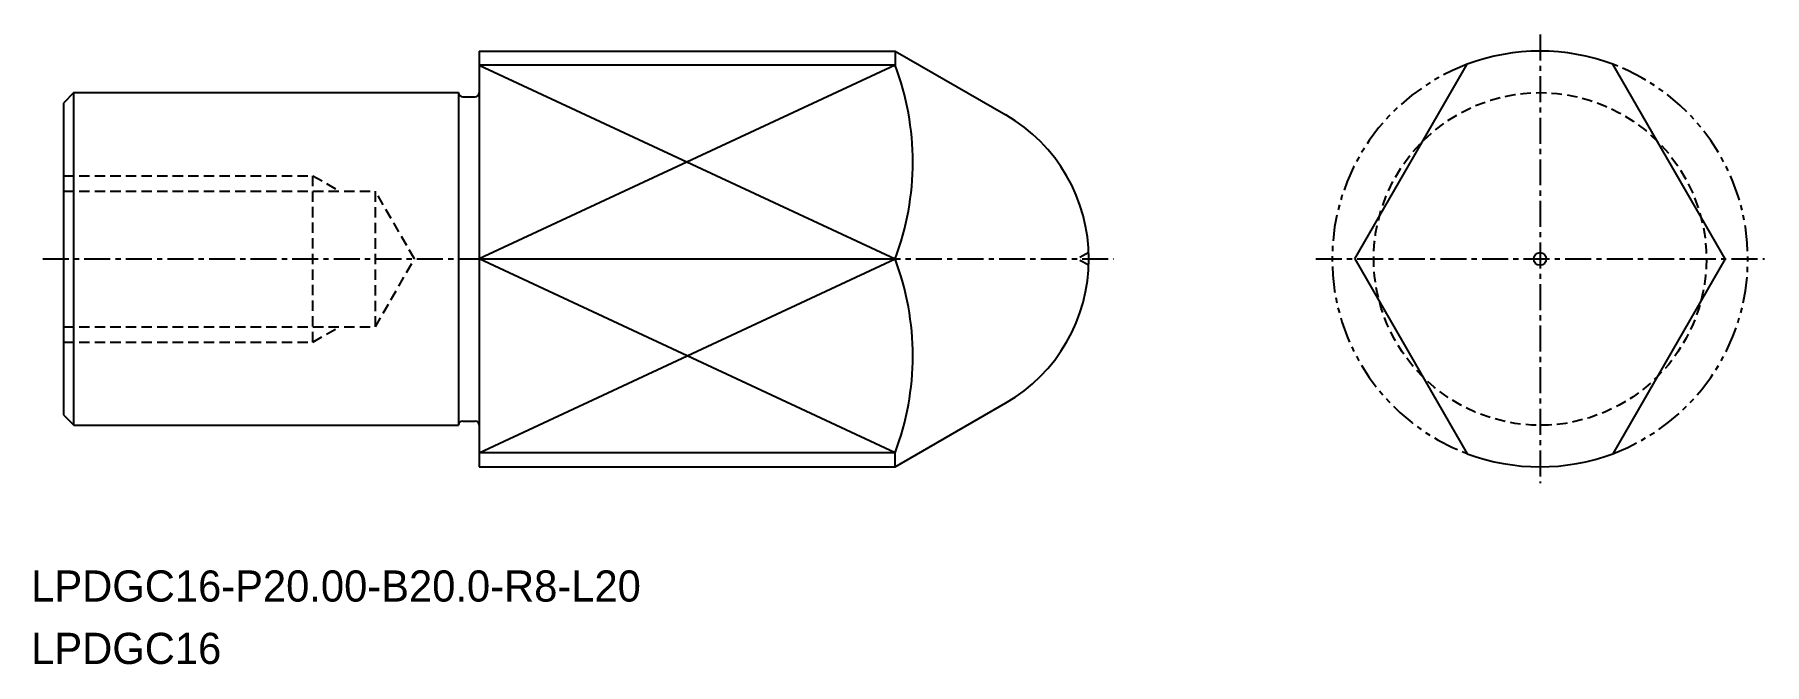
# Model space of a CAD drawing. Extents: x -1291 to -1207.8, y -648.2 to -617.9.
import ezdxf

# ---------------------------------------------------------------- set-up
doc = ezdxf.new("R2010")
doc.units = 0
for name, pattern in [('CENTER', [2, 1.25, -0.25, 0.25, -0.25]), ('DASHED', [0.75, 0.5, -0.25]), ('PHANTOM', [2.5, 1.25, -0.25, 0.25, -0.25, 0.25, -0.25])]:
    doc.linetypes.add(name, pattern=pattern)
doc.layers.get('0').update_dxf_attribs({"linetype": 'CONTINUOUS'})
doc.layers.add('CENTER', color=1, linetype='CENTER')

msp = doc.modelspace()

# ---------------------------------------------------------------- linework, layer by layer
at = {"color": 7, "linetype": 'CONTINUOUS'}
for p, q in [((-1269.597, -618.698), (-1249.597, -618.698)), ((-1269.597, -618.698), (-1269.597, -638.698)), ((-1227.486, -628.698), (-1222.078, -619.33)), ((-1209.669, -628.698), (-1215.078, -619.33)), ((-1289.097, -620.698), (-1289.597, -621.198)), ((-1289.597, -621.198), (-1289.597, -636.198)), ((-1289.097, -636.698), (-1289.097, -620.698)), ((-1289.097, -620.698), (-1270.597, -620.698)), ((-1270.597, -620.698), (-1270.597, -636.698)), ((-1270.397, -620.898), (-1269.797, -620.898)), ((-1269.597, -628.698), (-1249.597, -628.698)), ((-1227.486, -628.698), (-1222.078, -638.065)), ((-1209.669, -628.698), (-1215.078, -638.065)), ((-1289.597, -636.198), (-1289.097, -636.698)), ((-1289.097, -636.698), (-1270.597, -636.698)), ((-1270.397, -636.498), (-1269.797, -636.498)), ((-1269.597, -638.698), (-1249.597, -638.698))]:
    msp.add_line(p, q, dxfattribs=at)
at = {"linetype": 'CONTINUOUS'}
for p, q in [((-1249.597, -618.698), (-1244.277, -621.769)), ((-1249.597, -618.698), (-1249.597, -619.373)), ((-1249.597, -619.373), (-1269.597, -619.373)), ((-1249.597, -638.698), (-1244.277, -635.626)), ((-1249.597, -638.022), (-1269.597, -638.022)), ((-1249.597, -638.698), (-1249.597, -638.022))]:
    msp.add_line(p, q, dxfattribs=at)
at = {"color": 3, "linetype": 'CONTINUOUS'}
for p, q in [((-1269.597, -619.373), (-1249.597, -628.698)), ((-1249.597, -619.373), (-1269.597, -628.698)), ((-1249.597, -638.022), (-1269.597, -628.698)), ((-1269.597, -638.022), (-1249.597, -628.698))]:
    msp.add_line(p, q, dxfattribs=at)
at = {"color": 3, "linetype": 'DASHED'}
for p, q in [((-1289.597, -624.698), (-1277.597, -624.698)), ((-1277.597, -632.698), (-1277.597, -624.698)), ((-1277.597, -624.698), (-1276.313, -625.439)), ((-1289.597, -625.439), (-1274.597, -625.439)), ((-1272.716, -628.698), (-1274.597, -625.439)), ((-1274.597, -631.956), (-1274.597, -625.439)), ((-1274.597, -631.956), (-1272.716, -628.698)), ((-1240.273, -628.395), (-1240.851, -628.698)), ((-1240.273, -629), (-1240.851, -628.698)), ((-1289.597, -631.956), (-1274.597, -631.956)), ((-1277.597, -632.698), (-1276.313, -631.956)), ((-1289.597, -632.698), (-1277.597, -632.698))]:
    msp.add_line(p, q, dxfattribs=at)
msp.add_circle((-1218.578, -628.698), 8, dxfattribs=at)
at = {"linetype": 'CONTINUOUS'}
msp.add_circle((-1218.578, -628.698), 0.302, dxfattribs=at)
for centre, radius, start, end in [((-1218.578, -628.698), 10, 69.51268, 110.48732), ((-1261.963, -624.035), 13.215, 339.34293, 20.65707), ((-1248.277, -628.698), 8, 300, 60), ((-1261.963, -633.36), 13.215, 339.34293, 20.65707), ((-1218.578, -628.698), 10, 249.51268, 290.48732)]:
    msp.add_arc(centre, radius, start, end, dxfattribs=at)
at = {"color": 3, "linetype": 'PHANTOM'}
for start, end in [(110.48732, 249.51268), (290.48732, 69.51268)]:
    msp.add_arc((-1218.578, -628.698), 10, start, end, dxfattribs=at)
at = {"color": 7, "linetype": 'CONTINUOUS'}
for centre, start, end in [((-1270.397, -620.698), 180, 270), ((-1269.797, -620.698), 270, 0), ((-1270.397, -636.698), 90, 180), ((-1269.797, -636.698), 0, 90)]:
    msp.add_arc(centre, 0.2, start, end, dxfattribs=at)
msp.add_point((-1289.597, -628.698), dxfattribs=at)
at = {"layer": 'CENTER', "color": 1, "linetype": 'CENTER'}
for p, q in [((-1218.578, -617.907), (-1218.578, -639.489)), ((-1290.597, -628.698), (-1239.078, -628.698)), ((-1229.369, -628.698), (-1207.787, -628.698))]:
    msp.add_line(p, q, dxfattribs=at)

# ---------------------------------------------------------------- texts
for s, p in [('LPDGC16-P20.00-B20.0-R8-L20', (-1291.152, -645.18)), ('LPDGC16', (-1291.152, -648.18))]:
    msp.add_text(s, height=1.5).set_placement(p)

doc.saveas('drawing.dxf')
